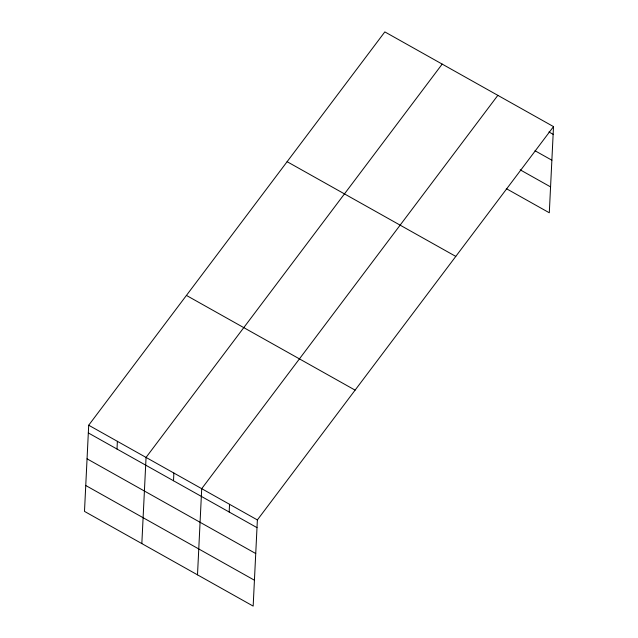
<?xml version="1.0" encoding="UTF-8"?>
<svg xmlns="http://www.w3.org/2000/svg" width="638" height="638" viewBox="0 0 638 638"><rect width="100%" height="100%" fill="white"/><g stroke="black" fill="none" stroke-linecap="round" stroke-linejoin="round"><path stroke-width="0.96" d="M88.698 425.227L84.487 511.389L253.166 606.1L257.377 519.93L553.513 126.611L384.834 31.9L88.698 425.227L257.377 519.93M117.001 449.032L117.376 441.321M141.835 543.592L146.054 457.422L442.19 64.103M173.504 480.765L173.879 473.053M197.501 574.846L201.712 488.676L497.847 95.357M229.17 512.019L229.544 504.307M553.513 126.611L549.302 212.773L506.285 188.625M548.919 131.954L553.138 134.323M535.003 150.743L551.87 160.21M520.201 169.836L550.562 186.886M287.116 161.693L455.787 256.404M186.424 295.426L355.103 390.137M88.323 432.939L257.002 527.642M87.055 458.826L255.734 553.537M85.755 485.502L254.426 580.213"/></g></svg>
